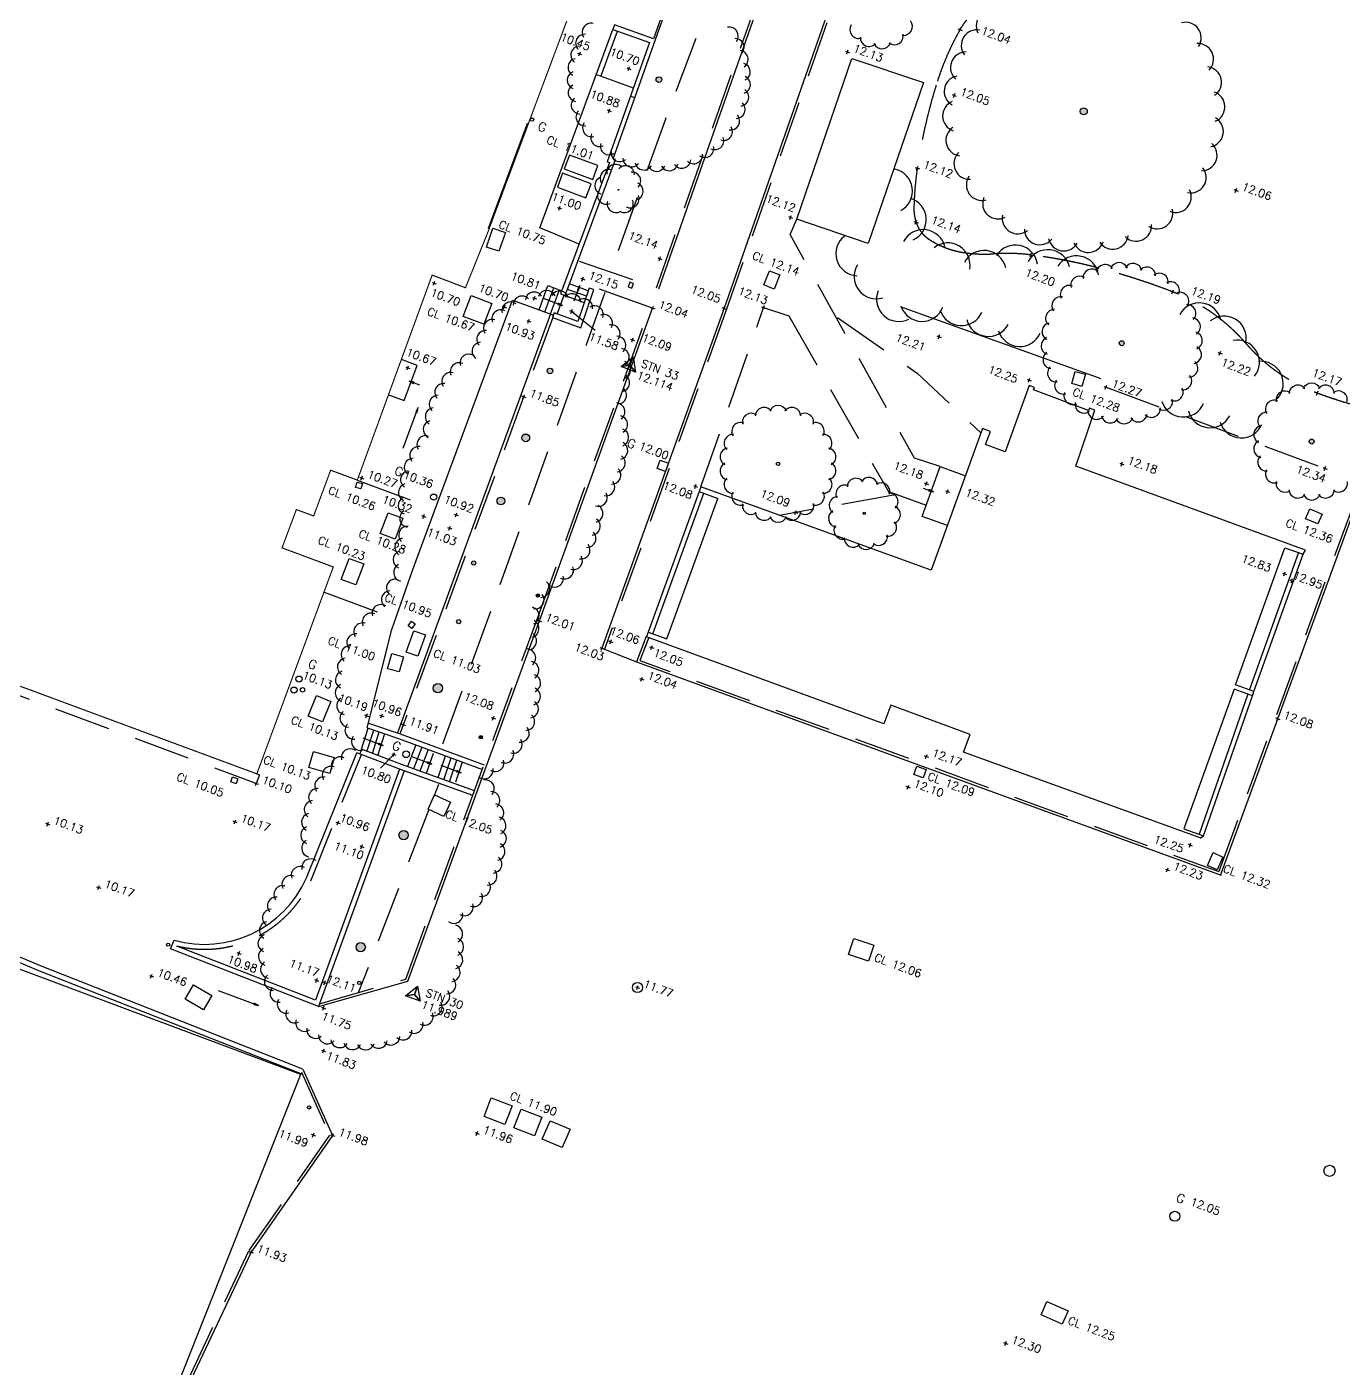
# Model space of a CAD drawing. Header units: millimetres. Extents: x 521005098 to 522149999836, y 174611071 to 175300000107.
# Drawn here: x 521313421 to 521372668, y 174708161 to 174768519 of the extents above; entities that cross this region are included whole.
import ezdxf
from ezdxf.enums import TextEntityAlignment as Align

# ---------------------------------------------------------------- set-up
doc = ezdxf.new("R2010")
doc.units = ezdxf.units.MM
doc.header["$LTSCALE"] = 200
doc.linetypes.add('survey-A$0$DASHED', pattern=[19.05, 12.7, -6.35])
for name, color, linetype in [('0-35TEXT', 3, 'Continuous'), ('survey-A$0$BOUNDARY', 8, 'Continuous'), ('survey-A$0$BUILDING', 8, 'Continuous'), ('survey-A$0$CONTROL', 8, 'Continuous'), ('survey-A$0$DETAIL', 8, 'Continuous'), ('survey-A$0$LEVEL', 8, 'Continuous'), ('survey-A$0$ROAD', 8, 'Continuous'), ('survey-A$0$SERVICE', 8, 'Continuous'), ('survey-A$0$STAIRS', 8, 'Continuous'), ('survey-A$0$TEXT_SERVICE', 8, 'Continuous'), ('survey-A$0$VEGETATION', 8, 'Continuous')]:
    doc.layers.add(name, color=color, linetype=linetype)
doc.styles.add('survey-A$0$ROMANS', font='Romans.shx')

# ---------------------------------------------------------------- blocks, each defined once
blk = doc.blocks.new('survey-A')
at = {"layer": 'survey-A$0$SERVICE', "linetype": 'Continuous'}
h = blk.add_hatch(color=256, dxfattribs=at)
edge = h.paths.add_edge_path()
edge.add_arc((521336426, 174742927), 75, -20.42304, 339.57696)
h = blk.add_hatch(color=256, dxfattribs=at)
edge = h.paths.add_edge_path()
edge.add_arc((521333855, 174736548), 75, -20.42304, 339.57696)
h = blk.add_hatch(color=256, dxfattribs=at)
edge = h.paths.add_edge_path()
edge.add_arc((521328384, 174725500), 75, -20.42304, 339.57696)
edge = h.paths.add_edge_path()
edge.add_arc((521326127, 174719895), 75, -20.42304, 339.57696)
at = {"layer": 'survey-A$0$VEGETATION', "linetype": 'Continuous'}
h = blk.add_hatch(color=256, dxfattribs=at)
edge = h.paths.add_edge_path()
edge.add_arc((521341870, 174766142), 127, -20.42304, 339.57696)
edge = h.paths.add_edge_path()
edge.add_arc((521343795, 174772063), 79.6, -20.42304, 339.57696)
edge = h.paths.add_edge_path()
edge.add_arc((521345309, 174775619), 207, -20.42304, 339.57696)
edge = h.paths.add_edge_path()
edge.add_arc((521347159, 174778642), 207, -20.42304, 339.57696)
edge = h.paths.add_edge_path()
edge.add_arc((521340055, 174761184), 15.9, -20.42304, 339.57696)
edge = h.paths.add_edge_path()
edge.add_arc((521351829, 174769161), 95.5, -20.42304, 339.57696)
edge = h.paths.add_edge_path()
edge.add_arc((521360992, 174764715), 160, -20.42304, 339.57696)
edge = h.paths.add_edge_path()
edge.add_arc((521362701, 174754282), 111, -20.42304, 339.57696)
edge = h.paths.add_edge_path()
edge.add_arc((521371251, 174749856), 111, -20.42304, 339.57696)
edge = h.paths.add_edge_path()
edge.add_arc((521378066, 174747229), 191, -20.42304, 339.57696)
h = blk.add_hatch(color=256, dxfattribs=at)
edge = h.paths.add_edge_path()
edge.add_arc((521336968, 174753032), 127, -20.42304, 339.57696)
edge = h.paths.add_edge_path()
edge.add_arc((521335877, 174750021), 175, -20.42304, 339.57696)
edge = h.paths.add_edge_path()
edge.add_arc((521334758, 174747180), 175, -20.42304, 339.57696)
edge = h.paths.add_edge_path()
edge.add_arc((521333533, 174744391), 95.5, -20.42304, 339.57696)
edge = h.paths.add_edge_path()
edge.add_arc((521332858, 174741752), 95.5, -20.42304, 339.57696)
edge = h.paths.add_edge_path()
edge.add_arc((521331922, 174738759), 207, -20.42304, 339.57696)
edge = h.paths.add_edge_path()
edge.add_arc((521330378, 174732148), 207, -20.42304, 339.57696)
edge = h.paths.add_edge_path()
edge.add_arc((521328450, 174727106), 207, -20.42304, 339.57696)
edge = h.paths.add_edge_path()
edge.add_arc((521347232, 174748852), 79.6, -20.42304, 339.57696)
edge = h.paths.add_edge_path()
edge.add_arc((521351113, 174746629), 47.7, -20.42304, 339.57696)
at = {"layer": 'survey-A$0$BOUNDARY', "linetype": 'Continuous', "flags": 128}
for points in [[(521352732, 174755928), (521361754, 174752694)], [(521325752, 174721373), (521310105, 174727231)], [(521325752, 174721405), (521318113, 174702145), (521317439, 174702398), (521316676, 174700178), (521316496, 174699625)]]:
    blk.add_lwpolyline(points, dxfattribs=at)
at = {"layer": 'survey-A$0$BUILDING', "linetype": 'Continuous', "const_width": 50, "flags": 128}
blk.add_lwpolyline([(521337721, 174768775), (521335988, 174764145), (521335941, 174764163), (521334190, 174759458), (521334237, 174759441), (521333165, 174756778), (521331664, 174757347), (521328296, 174748123), (521327096, 174748569), (521326329, 174746508), (521325551, 174746797), (521324909, 174745073), (521327214, 174744214), (521323773, 174734903), (521299319, 174743958)], dxfattribs=at)
at = {"layer": 'survey-A$0$BUILDING', "linetype": 'Continuous', "flags": 128}
blk.add_lwpolyline([(521348073, 174759867), (521350553, 174767093), (521353782, 174766017), (521351282, 174758772)], close=True, dxfattribs=at)
for points in [[(521366239, 174732014), (521366389, 174732109), (521368580, 174738419), (521368654, 174738617), (521370865, 174744782), (521370967, 174744975), (521360639, 174748753), (521361491, 174751264), (521361247, 174751355), (521361209, 174751252), (521358737, 174752189), (521358775, 174752292), (521358532, 174752383), (521357453, 174749399), (521356572, 174749727), (521356789, 174750308), (521356432, 174750441), (521354130, 174744074), (521343750, 174747812), (521343683, 174747613), (521341385, 174741287), (521341315, 174741089)], [(521341385, 174741287), (521342228, 174740973), (521344527, 174747299)], [(521341591, 174741210), (521343889, 174747537)], [(521343683, 174747613), (521344527, 174747299)], [(521368654, 174738617), (521367827, 174738914), (521370048, 174745075), (521370865, 174744782)], [(521370659, 174744859), (521368448, 174738694)], [(521366229, 174732022), (521355580, 174735873), (521355878, 174736673), (521352315, 174738000), (521352001, 174737156), (521341313, 174741073)], [(521368580, 174738419), (521367756, 174738715), (521365501, 174732427), (521366389, 174732109)], [(521368373, 174738496), (521366183, 174732185)]]:
    blk.add_lwpolyline(points, dxfattribs=at)
at = {"layer": 'survey-A$0$CONTROL', "linetype": 'Continuous', "flags": 128}
for points in [[(521340567, 174753294), (521340707, 174753669), (521340822, 174752986), (521340567, 174753294), (521340173, 174753228), (521340707, 174753669), (521340567, 174753294), (521340822, 174752986), (521340173, 174753228), (521340567, 174753294)], [(521330865, 174724977), (521331005, 174725352), (521331120, 174724668), (521330865, 174724977), (521330471, 174724910), (521331005, 174725352), (521330865, 174724977), (521331120, 174724668), (521330471, 174724910), (521330865, 174724977)]]:
    blk.add_lwpolyline(points, dxfattribs=at)
at = {"layer": 'survey-A$0$DETAIL', "linetype": 'Continuous', "flags": 128}
for points in [[(521344078, 174774877), (521341628, 174767979), (521339876, 174768602), (521339802, 174768394), (521341442, 174767812), (521339537, 174762450), (521339641, 174762413), (521337448, 174756506), (521337656, 174756434), (521339922, 174762547), (521339818, 174762584), (521341649, 174767738), (521344838, 174776719)], [(521338278, 174758741), (521336510, 174759468), (521339802, 174768394)], [(521339055, 174766368), (521340719, 174765777)], [(521340588, 174765408), (521340794, 174765331)], [(521328742, 174736970), (521329854, 174741401), (521330798, 174744095), (521335284, 174756220), (521336476, 174755790)], [(521336994, 174755597), (521330111, 174736744)], [(521328742, 174736970), (521330149, 174736499), (521333923, 174735100)], [(521328796, 174737184), (521330219, 174736707), (521333998, 174735307)], [(521326011, 174730219), (521328277, 174735854)], [(521333497, 174733935), (521330245, 174735104), (521328277, 174735854)], [(521333573, 174734142), (521330323, 174735309), (521328487, 174736010), (521328409, 174735804)], [(521330199, 174735121), (521326417, 174724723), (521320179, 174727157)], [(521330404, 174735043), (521326547, 174724436), (521319885, 174727035), (521320056, 174727424)], [(521325839, 174721618), (521314030, 174726261), (521313071, 174726670), (521312338, 174727202), (521310700, 174728579), (521310558, 174728410), (521312202, 174727028), (521312961, 174726477), (521313947, 174726057), (521325759, 174721413)]]:
    blk.add_lwpolyline(points, dxfattribs=at)
at = {"layer": 'survey-A$0$DETAIL', "linetype": 'survey-A$0$DASHED', "flags": 128}
blk.add_lwpolyline([(521348844, 174776962, 0.488678), (521346550, 174776001), (521342147, 174764324), (521339732, 174757587)], format="xyb", dxfattribs=at)
at = {"layer": 'survey-A$0$DETAIL', "linetype": 'survey-A$0$DASHED'}
blk.add_lwpolyline([(521353210, 174774413, -0.159352), (521355426, 174773908, -0.180159), (521356689, 174772328, -0.063101), (521356982, 174770818, -0.13228), (521356836, 174770089, -0.110812), (521356182, 174769282, 0.097759), (521355420, 174768389, 0.05331), (521354347, 174765890, 0.037855), (521353500, 174762160, 0.031088), (521353348, 174760389, 0.083432), (521353443, 174759730, 0.172619), (521354037, 174758951, 0.103726), (521355528, 174758372, 0.058082), (521356932, 174758304, -0.048604), (521358609, 174758256, -0.03211), (521361653, 174757669, -0.028374), (521364992, 174756595, -0.123148), (521368285, 174754279, 0.126417), (521371509, 174752041, 0.033152), (521374274, 174751219, 0.035174)], format="xyb", dxfattribs=at)
at = {"layer": 'survey-A$0$DETAIL', "linetype": 'survey-A$0$DASHED', "flags": 128}
for points in [[(521339261, 174766291), (521340008, 174768318)], [(521354536, 174748741), (521353367, 174749115), (521347775, 174759173), (521348073, 174759867)], [(521338274, 174757971), (521341870, 174756735)], [(521339435, 174756559), (521332060, 174736025)], [(521341587, 174755859), (521339176, 174756722)], [(521343750, 174747812), (521346585, 174755884)], [(521346585, 174755884), (521347719, 174755514)], [(521337094, 174755432), (521330214, 174736709)], [(521347719, 174755514), (521352199, 174747606)], [(521349913, 174755435), (521353489, 174752941), (521356362, 174750246)], [(521323773, 174734903), (521323894, 174734858), (521323750, 174734470), (521298553, 174743815), (521298912, 174744780), (521299126, 174744701), (521302442, 174753569), (521302812, 174753432), (521302747, 174753257)], [(521361995, 174752303), (521371853, 174748648)], [(521328296, 174748123), (521331805, 174746816)], [(521352597, 174747474), (521347295, 174746535)], [(521352199, 174747606), (521353897, 174746992)], [(521326806, 174743079), (521330022, 174741881)], [(521326199, 174730097), (521328482, 174735776)], [(521331949, 174734428), (521331741, 174733886)], [(521331516, 174733302), (521328341, 174725057)]]:
    blk.add_lwpolyline(points, dxfattribs=at)
at = {"layer": 'survey-A$0$DETAIL', "linetype": 'Continuous', "flags": 128}
blk.add_lwpolyline([(521338350, 174754973), (521338944, 174756693), (521338736, 174756765), (521338215, 174755256), (521337156, 174755643), (521337080, 174755437)], close=True, dxfattribs=at)
at = {"layer": 'survey-A$0$DETAIL', "linetype": 'Continuous'}
blk.add_circle((521319783, 174727216), 70, dxfattribs=at)
blk.add_arc((521321424, 174732250), 5017, 254.17054, 336.10919, dxfattribs=at)
at = {"layer": 'survey-A$0$DETAIL', "linetype": 'survey-A$0$DASHED'}
blk.add_arc((521321413, 174732261), 5251, 256.40553, 336.05069, dxfattribs=at)
at = {"layer": 'survey-A$0$LEVEL', "flags": 128}
for points in [[(521355326, 174768424), (521355513, 174768354)], [(521355385, 174768295), (521355454, 174768483)], [(521338205, 174767340), (521338393, 174767270)], [(521338264, 174767212), (521338334, 174767399)], [(521350263, 174767425), (521350451, 174767355)], [(521350322, 174767297), (521350392, 174767484)], [(521340425, 174766675), (521340612, 174766605)], [(521340484, 174766547), (521340554, 174766734)], [(521355068, 174765471), (521355256, 174765401)], [(521355127, 174765342), (521355197, 174765529)], [(521339539, 174764777), (521339727, 174764707)], [(521339598, 174764648), (521339668, 174764836)], [(521353465, 174762066), (521353535, 174762253)], [(521353406, 174762195), (521353594, 174762125)], [(521367754, 174761199), (521367942, 174761130)], [(521367813, 174761071), (521367883, 174761258)], [(521337362, 174760265), (521337432, 174760452)], [(521337303, 174760393), (521337490, 174760324)], [(521347699, 174759977), (521347887, 174759908)], [(521347758, 174759849), (521347828, 174760036)], [(521353350, 174759765), (521353537, 174759695)], [(521353408, 174759636), (521353478, 174759824)], [(521341821, 174758119), (521342008, 174758050)], [(521341880, 174757991), (521341949, 174758178)], [(521358515, 174758291), (521358702, 174758221)], [(521358574, 174758162), (521358644, 174758350)], [(521331659, 174757020), (521331846, 174756951)], [(521331718, 174756892), (521331787, 174757079)], [(521338350, 174757206), (521338537, 174757136)], [(521338408, 174757078), (521338478, 174757265)], [(521336174, 174756342), (521336362, 174756272)], [(521336233, 174756213), (521336303, 174756401)], [(521364898, 174756630), (521365086, 174756560)], [(521364957, 174756501), (521365027, 174756689)], [(521334816, 174755950), (521335004, 174755880)], [(521334875, 174755822), (521334945, 174756009)], [(521337853, 174755750), (521338041, 174755680)], [(521337912, 174755622), (521337982, 174755809)], [(521341493, 174755894), (521341680, 174755824)], [(521341552, 174755765), (521341622, 174755952)], [(521344710, 174755889), (521344898, 174755820)], [(521344769, 174755761), (521344839, 174755948)], [(521346491, 174755919), (521346678, 174755849)], [(521346550, 174755790), (521346620, 174755978)], [(521335919, 174755309), (521336106, 174755240)], [(521335978, 174755181), (521336048, 174755368)], [(521340587, 174754467), (521340774, 174754398)], [(521340645, 174754339), (521340715, 174754526)], [(521354384, 174754613), (521354572, 174754543)], [(521354443, 174754485), (521354513, 174754672)], [(521367029, 174753870), (521367217, 174753801)], [(521367088, 174753742), (521367158, 174753929)], [(521330473, 174753208), (521330661, 174753138)], [(521330532, 174753080), (521330602, 174753267)], [(521358442, 174752653), (521358630, 174752583)], [(521358501, 174752524), (521358571, 174752711)], [(521361902, 174752338), (521362089, 174752268)], [(521361960, 174752209), (521362030, 174752396)], [(521371416, 174752076), (521371603, 174752006)], [(521371474, 174751947), (521371544, 174752135)], [(521335693, 174751907), (521335880, 174751838)], [(521335752, 174751779), (521335821, 174751966)], [(521362612, 174748885), (521362799, 174748815)], [(521362671, 174748756), (521362740, 174748944)], [(521371759, 174748683), (521371946, 174748613)], [(521371818, 174748555), (521371887, 174748742)], [(521328400, 174748254), (521328587, 174748184)], [(521328458, 174748126), (521328528, 174748313)], [(521343426, 174747878), (521343613, 174747808)], [(521343484, 174747749), (521343554, 174747937)], [(521353813, 174748000), (521354000, 174747930)], [(521353871, 174747872), (521353941, 174748059)], [(521354765, 174747643), (521354952, 174747573)], [(521354824, 174747514), (521354893, 174747701)], [(521331244, 174746395), (521331314, 174746582)], [(521332651, 174746593), (521332838, 174746523)], [(521332710, 174746464), (521332780, 174746651)], [(521347935, 174746700), (521348122, 174746630)], [(521347994, 174746571), (521348063, 174746759)], [(521331185, 174746523), (521331373, 174746454)], [(521332357, 174745991), (521332544, 174745922)], [(521332416, 174745863), (521332486, 174746050)], [(521369931, 174743941), (521370119, 174743871)], [(521369990, 174743812), (521370060, 174743999)], [(521370264, 174743631), (521370451, 174743561)], [(521370322, 174743503), (521370392, 174743690)], [(521336399, 174741820), (521336586, 174741750)], [(521336457, 174741691), (521336527, 174741879)], [(521339211, 174740597), (521339398, 174740528)], [(521339270, 174740469), (521339340, 174740656)], [(521339604, 174740884), (521339791, 174740814)], [(521339663, 174740755), (521339732, 174740943)], [(521341449, 174740627), (521341636, 174740557)], [(521341508, 174740498), (521341578, 174740685)], [(521341000, 174739200), (521341188, 174739131)], [(521341059, 174739072), (521341129, 174739259)], [(521328619, 174737560), (521328807, 174737490)], [(521328678, 174737431), (521328748, 174737619)], [(521329296, 174737549), (521329484, 174737480)], [(521329355, 174737421), (521329425, 174737608)], [(521334381, 174737318), (521334451, 174737505)], [(521330271, 174737154), (521330458, 174737084)], [(521330330, 174737025), (521330400, 174737212)], [(521334322, 174737447), (521334510, 174737377)], [(521369629, 174737423), (521369817, 174737353)], [(521369688, 174737294), (521369758, 174737482)], [(521329845, 174735811), (521330032, 174735741)], [(521329903, 174735682), (521329973, 174735870)], [(521353812, 174735720), (521354000, 174735650)], [(521353871, 174735591), (521353941, 174735779)], [(521323657, 174734505), (521323844, 174734435)], [(521323715, 174734376), (521323785, 174734564)], [(521352985, 174734343), (521353173, 174734274)], [(521353044, 174734215), (521353114, 174734402)], [(521314264, 174732680), (521314451, 174732611)], [(521314323, 174732552), (521314393, 174732739)], [(521322692, 174732783), (521322880, 174732713)], [(521322751, 174732654), (521322821, 174732842)], [(521327332, 174732734), (521327520, 174732664)], [(521327391, 174732605), (521327461, 174732793)], [(521328402, 174731659), (521328590, 174731589)], [(521328461, 174731530), (521328531, 174731718)], [(521365687, 174731737), (521365874, 174731668)], [(521365746, 174731609), (521365816, 174731796)], [(521364664, 174730618), (521364852, 174730548)], [(521364723, 174730489), (521364793, 174730677)], [(521316563, 174729827), (521316750, 174729757)], [(521316621, 174729698), (521316691, 174729886)], [(521322877, 174726859), (521323064, 174726790)], [(521322936, 174726731), (521323005, 174726918)], [(521318935, 174725833), (521319122, 174725764)], [(521318994, 174725705), (521319063, 174725892)], [(521326369, 174725651), (521326557, 174725581)], [(521326428, 174725522), (521326498, 174725709)], [(521326730, 174725544), (521326917, 174725474)], [(521326788, 174725416), (521326858, 174725603)], [(521340815, 174725323), (521341002, 174725254)], [(521340874, 174725195), (521340943, 174725382)], [(521326680, 174724405), (521326867, 174724335)], [(521326739, 174724276), (521326808, 174724464)], [(521326680, 174722477), (521326867, 174722407)], [(521326739, 174722348), (521326808, 174722535)], [(521333652, 174718633), (521333722, 174718820)], [(521326222, 174718690), (521326409, 174718620)], [(521326281, 174718561), (521326350, 174718749)], [(521327092, 174718663), (521327279, 174718594)], [(521327151, 174718535), (521327220, 174718722)], [(521333593, 174718762), (521333781, 174718692)], [(521323419, 174713415), (521323606, 174713345)], [(521323478, 174713286), (521323547, 174713473)], [(521357386, 174709316), (521357573, 174709246)], [(521357444, 174709187), (521357514, 174709374)]]:
    blk.add_lwpolyline(points, dxfattribs=at)
at = {"layer": 'survey-A$0$LEVEL', "linetype": 'Continuous', "flags": 128}
for points in [[(521337947, 174755715), (521339001, 174754875)], [(521329336, 174735161), (521329938, 174735776)]]:
    blk.add_lwpolyline(points, dxfattribs=at)
at = {"layer": 'survey-A$0$ROAD', "linetype": 'survey-A$0$DASHED', "flags": 128}
for points in [[(521341756, 174756775), (521348855, 174776981)], [(521351939, 174775889), (521344917, 174755815)], [(521336380, 174741826), (521341474, 174755899)], [(521344917, 174755814), (521339418, 174740522)], [(521373159, 174747106), (521367072, 174730508)], [(521330478, 174725672), (521336380, 174741826)], [(521339305, 174740563), (521340857, 174739938)], [(521341412, 174741037), (521341014, 174740009), (521353317, 174735525), (521367072, 174730508)], [(521326589, 174724553), (521330478, 174725672)], [(521325779, 174721482), (521327050, 174718644)], [(521327050, 174718644), (521323414, 174713449)], [(521323404, 174713431), (521320083, 174706376)]]:
    blk.add_lwpolyline(points, dxfattribs=at)
at = {"layer": 'survey-A$0$ROAD', "linetype": 'Continuous', "flags": 128}
for points in [[(521341870, 174756735), (521348968, 174776942)], [(521351826, 174775929), (521344804, 174755854)], [(521336492, 174741785), (521341587, 174755859)], [(521344804, 174755854), (521339305, 174740563)], [(521338143, 174755048), (521338142, 174755044)], [(521373230, 174746952), (521367143, 174730354)], [(521330571, 174725575), (521336492, 174741785)], [(521341299, 174741078), (521340857, 174739938)], [(521340857, 174739938), (521353276, 174735413)], [(521353276, 174735413), (521367176, 174730342)], [(521326547, 174724436), (521330571, 174725575)], [(521325839, 174721618), (521327186, 174718628)], [(521327186, 174718628), (521323512, 174713380)], [(521323512, 174713380), (521320192, 174706325)]]:
    blk.add_lwpolyline(points, dxfattribs=at)
at = {"layer": 'survey-A$0$SERVICE', "linetype": 'Continuous', "flags": 128}
blk.add_lwpolyline([(521334237, 174759441), (521335988, 174764145)], dxfattribs=at)
for points in [[(521337605, 174762123), (521338889, 174761645), (521339123, 174762273), (521337839, 174762751)], [(521337301, 174761307), (521338585, 174760829), (521338819, 174761457), (521337535, 174761935)], [(521334399, 174759461), (521334958, 174759270), (521334666, 174758418), (521334108, 174758609)], [(521347312, 174757355), (521347054, 174756715), (521346590, 174756902), (521346849, 174757542)], [(521340486, 174756814), (521340645, 174756754), (521340725, 174756970), (521340566, 174757029)], [(521334354, 174756067), (521333997, 174755133), (521333063, 174755490), (521333420, 174756424)], [(521361068, 174752884), (521360911, 174752336), (521360449, 174752469), (521360606, 174753016)], [(521342300, 174748879), (521342161, 174748504), (521341786, 174748644), (521341925, 174749019)], [(521328220, 174747792), (521328289, 174748032), (521328529, 174747963), (521328460, 174747723)], [(521329680, 174746652), (521330343, 174746405), (521329993, 174745467), (521329331, 174745714)], [(521371165, 174746824), (521371717, 174746590), (521371530, 174746148), (521370978, 174746382)], [(521328587, 174744348), (521328228, 174743404), (521327574, 174743653), (521327933, 174744597)], [(521330757, 174741448), (521330587, 174741570), (521330732, 174741773), (521330903, 174741651)], [(521331361, 174741160), (521331017, 174740199), (521330499, 174740385), (521330843, 174741345)], [(521329657, 174739637), (521329848, 174740320), (521330368, 174740175), (521330177, 174739491)], [(521327109, 174738166), (521326734, 174737239), (521326085, 174737501), (521326460, 174738428)], [(521326318, 174735906), (521327260, 174735634), (521327052, 174734914), (521326110, 174735185)], [(521353485, 174735245), (521353899, 174735094), (521353762, 174734718), (521353348, 174734869)], [(521322921, 174734674), (521322842, 174734458), (521322598, 174734547), (521322677, 174734763)], [(521332197, 174732988), (521331479, 174733319), (521331772, 174733954), (521332490, 174733624)], [(521367253, 174731162), (521366992, 174730588), (521366555, 174730787), (521366816, 174731361)], [(521351310, 174726476), (521350409, 174726777), (521350646, 174727488), (521351547, 174727188)], [(521320924, 174725412), (521321747, 174724936), (521321371, 174724287), (521320549, 174724763)], [(521334319, 174720331), (521335263, 174719971), (521334942, 174719130), (521333998, 174719490)], [(521335666, 174719820), (521336606, 174719451), (521336277, 174718613), (521335337, 174718982)], [(521336980, 174719297), (521337870, 174718910), (521337510, 174718085), (521336621, 174718472)], [(521360017, 174710141), (521359068, 174710565), (521359334, 174711159), (521360283, 174710734)]]:
    blk.add_lwpolyline(points, close=True, dxfattribs=at)
at = {"layer": 'survey-A$0$SERVICE', "linetype": 'Continuous'}
for centre, radius in [((521336160, 174764348), 75), ((521331733, 174747356), 140), ((521336426, 174742927), 75), ((521325450, 174738672), 140), ((521325673, 174739167), 140), ((521325834, 174738683), 100), ((521333855, 174736548), 75), ((521330496, 174735785), 150), ((521328384, 174725500), 75), ((521340908, 174725289), 225), ((521326127, 174719895), 75), ((521372053, 174717042), 250), ((521365092, 174714995), 225)]:
    blk.add_circle(centre, radius, dxfattribs=at)
at = {"layer": 'survey-A$0$STAIRS', "linetype": 'Continuous', "flags": 128}
for points in [[(521336476, 174755790), (521336872, 174756875), (521337496, 174756642)], [(521338691, 174756635), (521337850, 174756957)], [(521336734, 174755694), (521337137, 174756776)], [(521336994, 174755597), (521337397, 174756679)], [(521337287, 174755595), (521337612, 174756449), (521338511, 174756115)], [(521338609, 174756398), (521337753, 174756696)], [(521336476, 174755790), (521337121, 174755550)], [(521329699, 174751966), (521330403, 174751704), (521330995, 174753284), (521330278, 174753551)], [(521354857, 174746086), (521353713, 174746490), (521354536, 174748741), (521355662, 174748309)], [(521328487, 174736010), (521328787, 174736955)], [(521328731, 174735917), (521329034, 174736873)], [(521328974, 174735824), (521329280, 174736790)], [(521329217, 174735731), (521329531, 174736720)], [(521330925, 174736209), (521330554, 174735230)], [(521331202, 174736108), (521330830, 174735127)], [(521331478, 174736006), (521331106, 174735028)], [(521331408, 174734936), (521331729, 174735840)], [(521331933, 174734737), (521332270, 174735716)], [(521332187, 174734640), (521332524, 174735619)], [(521332443, 174734548), (521332779, 174735524)], [(521332730, 174734548), (521333037, 174735440)]]:
    blk.add_lwpolyline(points, dxfattribs=at)
at = {"layer": 'survey-A$0$STAIRS', "flags": 128}
for points in [[(521338049, 174756194), (521338313, 174756885)], [(521338273, 174756813), (521338299, 174756824)], [(521338281, 174756827), (521338302, 174756836)], [(521338289, 174756842), (521338304, 174756849)], [(521338297, 174756856), (521338307, 174756861)], [(521336625, 174756317), (521337537, 174755975)], [(521338210, 174756697), (521338276, 174756726)], [(521338214, 174756688), (521338273, 174756714)], [(521338218, 174756711), (521338279, 174756739)], [(521338226, 174756726), (521338282, 174756751)], [(521338227, 174756683), (521338270, 174756702)], [(521338234, 174756740), (521338285, 174756763)], [(521338240, 174756678), (521338267, 174756690)], [(521338242, 174756755), (521338287, 174756775)], [(521338250, 174756769), (521338290, 174756788)], [(521338254, 174756673), (521338265, 174756677)], [(521338258, 174756784), (521338293, 174756800)], [(521338265, 174756798), (521338296, 174756812)], [(521337324, 174756033), (521337329, 174756022)], [(521337329, 174756047), (521337341, 174756020)], [(521337334, 174756060), (521337353, 174756017)], [(521337339, 174756073), (521337365, 174756014)], [(521337348, 174756077), (521337378, 174756011)], [(521337362, 174756069), (521337390, 174756008)], [(521337377, 174756061), (521337402, 174756006)], [(521337391, 174756054), (521337414, 174756003)], [(521337406, 174756046), (521337427, 174756000)], [(521337420, 174756038), (521337439, 174755997)], [(521337435, 174756030), (521337451, 174755995)], [(521337450, 174756022), (521337463, 174755992)], [(521337464, 174756014), (521337476, 174755989)], [(521337479, 174756007), (521337488, 174755986)], [(521337493, 174755999), (521337500, 174755983)], [(521337508, 174755991), (521337512, 174755981)], [(521331109, 174752400), (521330632, 174752580)], [(521330661, 174752564), (521330656, 174752574)], [(521330675, 174752556), (521330668, 174752571)], [(521330690, 174752548), (521330681, 174752568)], [(521330704, 174752540), (521330693, 174752566)], [(521330719, 174752532), (521330705, 174752563)], [(521330733, 174752525), (521330717, 174752560)], [(521330748, 174752517), (521330730, 174752557)], [(521330763, 174752509), (521330742, 174752554)], [(521330777, 174752501), (521330754, 174752552)], [(521330792, 174752493), (521330766, 174752549)], [(521330806, 174752485), (521330779, 174752546)], [(521330821, 174752477), (521330791, 174752543)], [(521330830, 174752482), (521330803, 174752541)], [(521330835, 174752495), (521330815, 174752538)], [(521330840, 174752508), (521330828, 174752535)], [(521330845, 174752521), (521330840, 174752532)], [(521330355, 174749560), (521331040, 174751383)], [(521330938, 174751194), (521331004, 174751224)], [(521330942, 174751185), (521331001, 174751211)], [(521330946, 174751208), (521331007, 174751236)], [(521330954, 174751223), (521331009, 174751248)], [(521330955, 174751180), (521330998, 174751199)], [(521330961, 174751237), (521331012, 174751260)], [(521330968, 174751175), (521330995, 174751187)], [(521330969, 174751252), (521331015, 174751273)], [(521330977, 174751266), (521331018, 174751285)], [(521330982, 174751170), (521330993, 174751175)], [(521330985, 174751281), (521331020, 174751297)], [(521330993, 174751295), (521331023, 174751309)], [(521331001, 174751310), (521331026, 174751322)], [(521331009, 174751325), (521331029, 174751334)], [(521331016, 174751339), (521331032, 174751346)], [(521331024, 174751354), (521331034, 174751358)], [(521353767, 174747765), (521354223, 174747593)], [(521354009, 174747652), (521354014, 174747641)], [(521354014, 174747665), (521354027, 174747638)], [(521354019, 174747678), (521354039, 174747635)], [(521354024, 174747691), (521354051, 174747632)], [(521354033, 174747695), (521354063, 174747630)], [(521354048, 174747688), (521354076, 174747627)], [(521354063, 174747680), (521354088, 174747624)], [(521354077, 174747672), (521354100, 174747621)], [(521354092, 174747664), (521354112, 174747618)], [(521354106, 174747656), (521354125, 174747616)], [(521354121, 174747648), (521354137, 174747613)], [(521354135, 174747641), (521354149, 174747610)], [(521354150, 174747633), (521354161, 174747607)], [(521354164, 174747625), (521354174, 174747605)], [(521354179, 174747617), (521354186, 174747602)], [(521354193, 174747609), (521354198, 174747599)], [(521328550, 174736521), (521329461, 174736178)], [(521329248, 174736237), (521329253, 174736226)], [(521329253, 174736250), (521329265, 174736223)], [(521329258, 174736263), (521329277, 174736220)], [(521329263, 174736276), (521329290, 174736217)], [(521329272, 174736280), (521329302, 174736215)], [(521329287, 174736273), (521329314, 174736212)], [(521329301, 174736265), (521329326, 174736209)], [(521329316, 174736257), (521329339, 174736206)], [(521329330, 174736249), (521329351, 174736203)], [(521329345, 174736241), (521329363, 174736201)], [(521329359, 174736233), (521329375, 174736198)], [(521329374, 174736226), (521329388, 174736195)], [(521329388, 174736218), (521329400, 174736192)], [(521329403, 174736210), (521329412, 174736190)], [(521329417, 174736202), (521329424, 174736187)], [(521329432, 174736194), (521329437, 174736184)], [(521330744, 174735683), (521331655, 174735341)], [(521331442, 174735399), (521331447, 174735388)], [(521331447, 174735412), (521331460, 174735385)], [(521331452, 174735425), (521331472, 174735382)], [(521331457, 174735439), (521331484, 174735380)], [(521331466, 174735443), (521331496, 174735377)], [(521331481, 174735435), (521331509, 174735374)], [(521331495, 174735427), (521331521, 174735371)], [(521331510, 174735419), (521331533, 174735369)], [(521331525, 174735411), (521331545, 174735366)], [(521331539, 174735404), (521331557, 174735363)], [(521331554, 174735396), (521331570, 174735360)], [(521331568, 174735388), (521331582, 174735357)], [(521331583, 174735380), (521331594, 174735355)], [(521331597, 174735372), (521331606, 174735352)], [(521331612, 174735364), (521331619, 174735349)], [(521331626, 174735356), (521331631, 174735346)], [(521332059, 174735289), (521332971, 174734947)], [(521332758, 174735005), (521332763, 174734994)], [(521332763, 174735018), (521332775, 174734991)], [(521332767, 174735032), (521332787, 174734989)], [(521332772, 174735045), (521332799, 174734986)], [(521332782, 174735049), (521332812, 174734983)], [(521332796, 174735041), (521332824, 174734980)], [(521332811, 174735033), (521332836, 174734977)], [(521332825, 174735025), (521332848, 174734975)], [(521332840, 174735017), (521332860, 174734972)], [(521332854, 174735010), (521332873, 174734969)], [(521332869, 174735002), (521332885, 174734966)], [(521332883, 174734994), (521332897, 174734963)], [(521332898, 174734986), (521332909, 174734961)], [(521332913, 174734978), (521332922, 174734958)], [(521332927, 174734970), (521332934, 174734955)], [(521332942, 174734963), (521332946, 174734952)], [(521322027, 174725160), (521323850, 174724476)], [(521323637, 174724534), (521323642, 174724523)], [(521323642, 174724547), (521323654, 174724520)], [(521323647, 174724560), (521323666, 174724517)], [(521323652, 174724574), (521323679, 174724515)], [(521323661, 174724578), (521323691, 174724512)], [(521323675, 174724570), (521323703, 174724509)], [(521323690, 174724562), (521323715, 174724506)], [(521323704, 174724554), (521323727, 174724504)], [(521323719, 174724546), (521323740, 174724501)], [(521323734, 174724539), (521323752, 174724498)], [(521323748, 174724531), (521323764, 174724495)], [(521323763, 174724523), (521323776, 174724492)], [(521323777, 174724515), (521323789, 174724490)], [(521323792, 174724507), (521323801, 174724487)], [(521323806, 174724499), (521323813, 174724484)], [(521323821, 174724491), (521323825, 174724481)]]:
    blk.add_lwpolyline(points, dxfattribs=at)
for points in [[(521338313, 174756885), (521338206, 174756691), (521338263, 174756669)], [(521337537, 174755975), (521337341, 174756081), (521337320, 174756024)], [(521330632, 174752580), (521330827, 174752474), (521330848, 174752530)], [(521331040, 174751383), (521330934, 174751187), (521330991, 174751166)], [(521354223, 174747593), (521354027, 174747699), (521354006, 174747643)], [(521329461, 174736178), (521329266, 174736284), (521329245, 174736228)], [(521331655, 174735341), (521331460, 174735446), (521331439, 174735390)], [(521332971, 174734947), (521332775, 174735052), (521332754, 174734996)], [(521323850, 174724476), (521323655, 174724581), (521323633, 174724525)]]:
    blk.add_lwpolyline(points, close=True, dxfattribs=at)
at = {"layer": 'survey-A$0$VEGETATION', "linetype": 'Continuous'}
for centre, radius in [((521341870, 174766142), 127), ((521360992, 174764715), 160), ((521340055, 174761184), 15.9), ((521362701, 174754282), 111), ((521336968, 174753032), 127), ((521335877, 174750021), 175), ((521371251, 174749856), 111), ((521347232, 174748852), 79.6), ((521334758, 174747180), 175), ((521351113, 174746629), 47.7), ((521333533, 174744391), 95.5), ((521332858, 174741752), 95.5), ((521331922, 174738759), 207), ((521330378, 174732148), 207), ((521328450, 174727106), 207)]:
    blk.add_circle(centre, radius, dxfattribs=at)
for centre, radius, start, end in [((521356851, 174768566), 700, 67.44109, 206.71282), ((521338812, 174768279), 400, 75.41656, 214.68829), ((521345041, 174768106), 400, 322.14146, 101.41319), ((521350865, 174768396), 400, 148.78724, 288.05898), ((521352886, 174768531), 400, 259.55647, 38.8282), ((521356179, 174767684), 700, 78.69109, 217.96282), ((521365577, 174768025), 700, 326.19109, 105.46282), ((521338521, 174767785), 400, 84.22817, 223.49989), ((521345305, 174767597), 400, 313.32985, 92.60158), ((521351331, 174768036), 400, 176.47955, 315.75128), ((521351911, 174767933), 400, 204.17186, 343.44359), ((521352472, 174768112), 400, 231.86417, 11.1359), ((521366135, 174767067), 700, 314.94109, 94.21282), ((521338181, 174766694), 400, 101.85137, 241.1231), ((521338309, 174767253), 400, 93.03977, 232.3115), ((521345487, 174767054), 400, 304.51825, 83.78998), ((521355692, 174766688), 700, 89.94109, 229.21282), ((521338140, 174766122), 400, 110.66298, 249.9347), ((521345584, 174766489), 400, 295.70665, 74.97838), ((521366495, 174766019), 700, 303.69109, 82.96282), ((521338187, 174765551), 400, 119.47458, 258.74631), ((521345594, 174765916), 400, 286.89504, 66.16677), ((521355409, 174765617), 700, 101.19109, 240.46282), ((521338321, 174764994), 400, 128.28618, 267.55791), ((521345515, 174765348), 400, 278.08344, 57.35517), ((521366644, 174764920), 700, 292.44109, 71.71282), ((521338538, 174764464), 400, 137.09778, 276.36951), ((521345351, 174764799), 400, 269.27183, 48.54357), ((521355341, 174764510), 700, 112.44109, 251.71282), ((521338835, 174763973), 400, 145.90939, 285.18112), ((521345104, 174764282), 400, 260.46023, 39.73196), ((521366575, 174763813), 700, 281.19109, 60.46282), ((521339203, 174763534), 400, 154.72099, 293.99272), ((521344389, 174763390), 400, 242.83703, 22.10876), ((521344781, 174763809), 400, 251.64863, 30.92036), ((521355489, 174763411), 700, 123.69109, 262.96282), ((521339634, 174763156), 400, 163.5326, 302.80432), ((521340118, 174762849), 400, 172.3442, 311.61593), ((521343938, 174763037), 400, 234.02542, 13.29715), ((521355849, 174762363), 700, 134.94109, 274.21282), ((521366292, 174762742), 700, 269.94109, 49.21282), ((521339918, 174761929), 400, 46.26369, 185.53542), ((521340368, 174761868), 400, 359.40229, 138.67402), ((521340643, 174762619), 400, 181.1558, 320.42753), ((521341197, 174762473), 400, 189.9674, 329.23914), ((521341767, 174762413), 400, 198.77901, 338.05074), ((521342339, 174762441), 400, 207.59061, 346.86234), ((521342901, 174762557), 400, 216.40222, 355.67395), ((521343438, 174762757), 400, 225.21382, 4.48555), ((521339383, 174761376), 400, 111.74771, 251.01943), ((521339622, 174761700), 400, 74.93009, 214.20182), ((521340652, 174761588), 400, 316.06887, 95.3406), ((521352286, 174761135), 1000, 298.66842, 77.94016), ((521356407, 174761405), 700, 146.19109, 285.46282), ((521365805, 174761746), 700, 258.69109, 37.96282), ((521339507, 174760935), 400, 154.72099, 293.99272), ((521340763, 174761124), 400, 286.4173, 65.68903), ((521365133, 174760864), 700, 247.44109, 26.71282), ((521339938, 174760557), 400, 163.5326, 302.80432), ((521340316, 174760561), 400, 242.83703, 22.10876), ((521340579, 174760771), 400, 243.08388, 22.35561), ((521352901, 174759841), 1000, 294.11782, 73.38955), ((521357141, 174760574), 700, 157.44109, 296.71282), ((521358023, 174759902), 700, 168.69109, 307.96282), ((521364302, 174760130), 700, 236.19109, 15.46282), ((521353766, 174758393), 1000, 12.9281, 152.19983), ((521359019, 174759415), 700, 179.94109, 319.21282), ((521363344, 174759572), 700, 224.94109, 4.21282), ((521350837, 174758316), 1000, 127.96411, 267.23584), ((521354878, 174757796), 1000, 349.32773, 128.59946), ((521357917, 174757699), 1000, 8.459, 147.73073), ((521360091, 174759132), 700, 191.19109, 330.46282), ((521361197, 174759063), 700, 202.44109, 341.71282), ((521362296, 174759212), 700, 213.69109, 352.96282), ((521356505, 174757455), 1000, 13.00961, 152.28134), ((521359374, 174757490), 1000, 13.00961, 152.28134), ((521360672, 174757212), 1000, 8.459, 147.73073), ((521351657, 174757279), 1000, 147.89193, 287.16366), ((521361358, 174757220), 400, 44.94109, 184.21282), ((521361957, 174757425), 400, 33.69109, 172.96282), ((521362584, 174757510), 400, 22.44109, 161.71282), ((521363216, 174757471), 400, 11.19109, 150.46282), ((521363828, 174757309), 400, 359.94109, 139.21282), ((521364397, 174757031), 400, 348.69109, 127.96282), ((521360336, 174756482), 400, 67.44109, 206.71282), ((521360810, 174756901), 400, 56.19109, 195.46282), ((521364901, 174756647), 400, 337.44109, 116.71282), ((521335709, 174756007), 400, 43.2988, 182.57053), ((521336256, 174756183), 400, 33.10107, 172.3728), ((521336825, 174756260), 400, 22.90334, 162.17507), ((521337399, 174756234), 400, 12.7056, 151.97733), ((521337959, 174756107), 400, 2.50787, 141.7796), ((521338488, 174755883), 400, 352.31014, 131.58187), ((521352667, 174756257), 1000, 157.50163, 296.77336), ((521359952, 174755978), 400, 78.69109, 217.96282), ((521365320, 174756173), 400, 326.19109, 105.46282), ((521334752, 174755382), 400, 63.69427, 202.966), ((521335203, 174755738), 400, 53.49654, 192.76827), ((521338968, 174755569), 400, 342.1124, 121.38413), ((521353716, 174756265), 1000, 199.38581, 338.65754), ((521355484, 174756073), 1000, 197.28533, 336.55706), ((521359674, 174755409), 400, 89.94109, 229.21282), ((521366194, 174755099), 1000, 12.9281, 152.19983), ((521365639, 174755626), 400, 314.94109, 94.21282), ((521334371, 174754953), 400, 73.89201, 213.16373), ((521339386, 174755175), 400, 331.91467, 111.1864), ((521339727, 174754713), 400, 321.71694, 100.98867), ((521356699, 174755586), 1000, 193.6044, 332.87613), ((521359512, 174754797), 400, 101.19109, 240.46282), ((521365845, 174755027), 400, 303.69109, 82.96282), ((521367306, 174754503), 1000, 349.32773, 128.59946), ((521334072, 174754462), 400, 84.08974, 223.36147), ((521339981, 174754198), 400, 311.51921, 90.79093), ((521358117, 174755132), 1000, 197.28533, 336.55706), ((521359473, 174754165), 400, 112.44109, 251.71282), ((521365929, 174754399), 400, 292.44109, 71.71282), ((521367901, 174753421), 1000, 321.53994, 100.81167), ((521333864, 174753927), 400, 94.28747, 233.5592), ((521340140, 174753646), 400, 301.32147, 80.5932), ((521359558, 174753537), 400, 123.69109, 262.96282), ((521365890, 174753767), 400, 281.19109, 60.46282), ((521332879, 174753005), 400, 65.50046, 204.77219), ((521333319, 174753390), 400, 57.56889, 196.84062), ((521340198, 174753075), 400, 291.12374, 70.39547), ((521359763, 174752938), 400, 134.94109, 274.21282), ((521365728, 174753155), 400, 269.94109, 49.21282), ((521368971, 174752468), 1000, 316.98933, 96.26106), ((521332496, 174752563), 400, 73.43203, 212.70376), ((521340155, 174752503), 400, 280.926, 60.19773), ((521360082, 174752391), 400, 146.19109, 285.46282), ((521365450, 174752586), 400, 258.69109, 37.96282), ((521332177, 174752072), 400, 81.3636, 220.63533), ((521340011, 174751947), 400, 270.72827, 50), ((521360501, 174751916), 400, 157.44109, 296.71282), ((521365067, 174752082), 400, 247.44109, 26.71282), ((521370045, 174751731), 400, 53.12291, 192.39464), ((521370622, 174751995), 400, 36.75927, 176.031), ((521371250, 174752086), 400, 20.39563, 159.66736), ((521371879, 174751996), 400, 4.032, 143.30373), ((521372456, 174751733), 400, 347.66836, 126.94009), ((521331930, 174751542), 400, 89.29517, 228.5669), ((521339940, 174751199), 400, 306.53266, 85.80439), ((521346602, 174750992), 400, 36.75927, 176.031), ((521347231, 174751083), 400, 20.39563, 159.66736), ((521347859, 174750993), 400, 4.032, 143.30373), ((521361005, 174751533), 400, 168.69109, 307.96282), ((521364592, 174751663), 400, 236.19109, 15.46282), ((521365460, 174751962), 1000, 197.28533, 336.55706), ((521369565, 174751315), 400, 69.48655, 208.75827), ((521331664, 174750405), 400, 105.15831, 244.43004), ((521331758, 174750983), 400, 97.22674, 236.49847), ((521340064, 174750627), 400, 298.60109, 77.87282), ((521346025, 174750728), 400, 53.12291, 192.39464), ((521348437, 174750729), 400, 347.66836, 126.94009), ((521361574, 174751255), 400, 179.94109, 319.21282), ((521362186, 174751093), 400, 191.19109, 330.46282), ((521362818, 174751054), 400, 202.44109, 341.71282), ((521363446, 174751139), 400, 213.69109, 352.96282), ((521364045, 174751344), 400, 224.94109, 4.21282), ((521366675, 174751475), 1000, 193.6044, 332.87613), ((521369222, 174750781), 400, 85.85018, 225.12191), ((521340108, 174750044), 400, 290.66952, 69.94125), ((521345202, 174749778), 400, 85.85018, 225.12191), ((521345545, 174750312), 400, 69.48655, 208.75827), ((521348917, 174750314), 400, 331.30473, 110.57646), ((521349260, 174749780), 400, 314.94109, 94.21282), ((521368093, 174751020), 1000, 197.28533, 336.55706), ((521369044, 174750172), 400, 102.21382, 241.48555), ((521331058, 174749232), 400, 81.3496, 220.62133), ((521331377, 174749723), 400, 73.41803, 212.68976), ((521340070, 174749460), 400, 282.73795, 62.00968), ((521369044, 174749537), 400, 118.57745, 257.84918), ((521330810, 174748702), 400, 89.28117, 228.5529), ((521339953, 174748886), 400, 274.80638, 54.07811), ((521345024, 174749169), 400, 102.21382, 241.48555), ((521349439, 174749171), 400, 298.57745, 77.84918), ((521369223, 174748928), 400, 134.94109, 274.21282), ((521330638, 174748142), 400, 97.21274, 236.48447), ((521339757, 174748335), 400, 266.87481, 46.14654), ((521345024, 174748534), 400, 118.57745, 257.84918), ((521349440, 174748536), 400, 282.21382, 61.48555), ((521369567, 174748394), 400, 151.30473, 290.57646), ((521330545, 174747565), 400, 105.14431, 244.41604), ((521339487, 174747816), 400, 258.94324, 38.21497), ((521345204, 174747925), 400, 134.94109, 274.21282), ((521349261, 174747927), 400, 265.85018, 45.12191), ((521350237, 174747494), 400, 65.71032, 204.98205), ((521350739, 174747802), 400, 38.01801, 177.28974), ((521351327, 174747841), 400, 10.3257, 149.59744), ((521351866, 174747602), 400, 342.6334, 121.90513), ((521370047, 174747979), 400, 167.66836, 306.94009), ((521372458, 174747980), 400, 233.12291, 12.39464), ((521330532, 174746980), 400, 113.07588, 252.34761), ((521339149, 174747339), 400, 251.01167, 30.2834), ((521345547, 174747391), 400, 151.30473, 290.57646), ((521348918, 174747393), 400, 249.48655, 28.75827), ((521349936, 174746988), 400, 93.40263, 232.67436), ((521352232, 174747141), 400, 314.94109, 94.21282), ((521370624, 174747715), 400, 184.032, 323.30373), ((521371253, 174747625), 400, 200.39563, 339.66736), ((521371881, 174747716), 400, 216.75927, 356.031), ((521330600, 174746398), 400, 121.00745, 260.27918), ((521338951, 174746619), 400, 282.75196, 62.02369), ((521346027, 174746975), 400, 167.66836, 306.94009), ((521346605, 174746712), 400, 184.032, 323.30373), ((521347861, 174746713), 400, 216.75927, 356.031), ((521348439, 174746977), 400, 233.12291, 12.39464), ((521349904, 174746400), 400, 121.09493, 260.36667), ((521352341, 174746562), 400, 287.24878, 66.52051), ((521330560, 174745654), 400, 87.35045, 226.62218), ((521338833, 174746046), 400, 274.82039, 54.09212), ((521347233, 174746622), 400, 200.39563, 339.66736), ((521350149, 174745865), 400, 148.78724, 288.05898), ((521352169, 174745999), 400, 259.55647, 38.8282), ((521330383, 174745107), 400, 97.54818, 236.81992), ((521338638, 174745495), 400, 266.88882, 46.16055), ((521350614, 174745504), 400, 176.47955, 315.75128), ((521351755, 174745580), 400, 231.86417, 11.1359), ((521330306, 174744538), 400, 107.74592, 247.01765), ((521338368, 174744975), 400, 258.95725, 38.22898), ((521351194, 174745402), 400, 204.17186, 343.44359), ((521330331, 174743965), 400, 117.94365, 257.21538), ((521337628, 174744072), 400, 243.09411, 22.36583), ((521338029, 174744498), 400, 251.02568, 30.29741), ((521330006, 174743270), 400, 82.35104, 221.62277), ((521336554, 174743247), 400, 269.63557, 48.90729), ((521337172, 174743706), 400, 235.16253, 14.43426), ((521329783, 174742741), 400, 92.54877, 231.8205), ((521336304, 174742731), 400, 259.43783, 38.70956), ((521329359, 174742124), 400, 57.65234, 196.92407), ((521336078, 174742015), 400, 295.03045, 74.30218), ((521328919, 174741738), 400, 65.58391, 204.85564), ((521336074, 174741441), 400, 284.83271, 64.10444), ((521328219, 174740804), 400, 81.44705, 220.71878), ((521328537, 174741296), 400, 73.51548, 212.78721), ((521335968, 174740877), 400, 274.63498, 53.90671), ((521327972, 174740274), 400, 89.37862, 228.65035), ((521335924, 174740129), 400, 309.26847, 88.5402), ((521327801, 174739714), 400, 97.31019, 236.58192), ((521336075, 174739564), 400, 301.3369, 80.60863), ((521327709, 174739136), 400, 105.24176, 244.51349), ((521336147, 174738983), 400, 293.40533, 72.67706), ((521327697, 174738551), 400, 113.17333, 252.44506), ((521336137, 174738398), 400, 285.47376, 64.74549), ((521327766, 174737970), 400, 121.1049, 260.37663), ((521336047, 174737820), 400, 277.54219, 56.81392), ((521327914, 174737404), 400, 129.03647, 268.3082), ((521335878, 174737260), 400, 269.61062, 48.88235), ((521328140, 174736864), 400, 136.96804, 276.23977), ((521335633, 174736728), 400, 261.67905, 40.95078), ((521328437, 174736360), 400, 144.89961, 284.17134), ((521335318, 174736235), 400, 253.74748, 33.01921), ((521327979, 174735633), 400, 54.90864, 194.18037), ((521334937, 174735791), 400, 245.81591, 25.08764), ((521327118, 174734844), 400, 70.77178, 210.04351), ((521327521, 174735268), 400, 62.84021, 202.11194), ((521334011, 174735080), 400, 229.95277, 9.2245), ((521334499, 174735403), 400, 237.88434, 17.15607), ((521326777, 174734369), 400, 78.70335, 217.97508), ((521334057, 174734236), 400, 319.94374, 99.21547), ((521326505, 174733851), 400, 86.63492, 225.90665), ((521334310, 174733709), 400, 312.01217, 91.2839), ((521326307, 174733300), 400, 94.56649, 233.83822), ((521334487, 174733151), 400, 304.0806, 83.35233), ((521326187, 174732727), 400, 102.49807, 241.76979), ((521334586, 174732575), 400, 296.14903, 75.42076), ((521326147, 174732143), 400, 110.42963, 249.70136), ((521334605, 174731990), 400, 288.21746, 67.48919), ((521326188, 174731560), 400, 118.3612, 257.63293), ((521334543, 174731408), 400, 280.28589, 59.55762), ((521326194, 174730685), 400, 52.58949, 191.86122), ((521334401, 174730840), 400, 272.35431, 51.62605), ((521325302, 174729932), 400, 68.45263, 207.72437), ((521325722, 174730340), 400, 60.52106, 199.79279), ((521334182, 174730298), 400, 264.42274, 43.69447), ((521324942, 174729471), 400, 76.3842, 215.65593), ((521333890, 174729790), 400, 256.49117, 35.76291), ((521324649, 174728964), 400, 84.31577, 223.5875), ((521333112, 174728920), 400, 240.62803, 19.89976), ((521333531, 174729328), 400, 248.5596, 27.83133), ((521324429, 174728422), 400, 92.24735, 231.51907), ((521332640, 174728574), 400, 232.69646, 11.96819), ((521324286, 174727855), 400, 100.17891, 239.45065), ((521332638, 174727703), 400, 298.46818, 77.73991), ((521324223, 174727273), 400, 108.11049, 247.38222), ((521332680, 174727119), 400, 290.5366, 69.80833), ((521324240, 174726688), 400, 116.04206, 255.31379), ((521332642, 174726535), 400, 282.60503, 61.87676), ((521324338, 174726111), 400, 123.97363, 263.24535), ((521332523, 174725962), 400, 274.67346, 53.94519), ((521324515, 174725553), 400, 131.9052, 271.17693), ((521332326, 174725411), 400, 266.74189, 46.01362), ((521324767, 174725025), 400, 139.83677, 279.1085), ((521332055, 174724893), 400, 258.81032, 38.08205), ((521325089, 174724537), 400, 147.76834, 287.04007), ((521325476, 174724098), 400, 155.69991, 294.97164), ((521331715, 174724416), 400, 250.87875, 30.15048), ((521325920, 174723716), 400, 163.63148, 302.90321), ((521330855, 174723626), 400, 235.01561, 14.28734), ((521331313, 174723992), 400, 242.94718, 22.21891), ((521326412, 174723399), 400, 171.56305, 310.83478), ((521326943, 174723154), 400, 179.49462, 318.76635), ((521329813, 174723101), 400, 219.15247, 358.4242), ((521330352, 174723328), 400, 227.08404, 6.35577), ((521327503, 174722983), 400, 187.42619, 326.69792), ((521328081, 174722892), 400, 195.35776, 334.62949), ((521328666, 174722882), 400, 203.28933, 342.56106), ((521329247, 174722952), 400, 211.2209, 350.49263)]:
    blk.add_arc(centre, radius, start, end, dxfattribs=at)
at = {"layer": 'survey-A$0$CONTROL', "style": 'survey-A$0$ROMANS'}
for s, p in [('STN 33', (521341033, 174753227)), ('12.114', (521340838, 174752703)), ('STN 30', (521331331, 174724910)), ('11.989', (521331136, 174724385))]:
    blk.add_text(s, height=360, rotation=339.57696, dxfattribs=at).set_placement(p)
at = {"layer": 'survey-A$0$LEVEL', "style": 'survey-A$0$ROMANS'}
for s, p in [('12.04', (521356334, 174768208)), ('10.45', (521337396, 174767921)), ('12.13', (521350579, 174767414)), ('10.70', (521339616, 174767256)), ('10.88', (521338730, 174765357)), ('12.05', (521355384, 174765460)), ('CL 11.01', (521336774, 174763294)), ('12.12', (521353722, 174762184)), ('12.06', (521368071, 174761188)), ('11.00', (521336992, 174760745)), ('12.12', (521346639, 174760655)), ('12.14', (521354084, 174759698)), ('CL 10.75', (521334622, 174759485)), ('12.14', (521340454, 174758986)), ('CL 12.14', (521346039, 174758086)), ('10.81', (521335166, 174757166)), ('12.15', (521338666, 174757195)), ('12.20', (521358314, 174757321)), ('10.70', (521333714, 174756631)), ('12.05', (521343273, 174756569)), ('10.70', (521331545, 174756426)), ('12.13', (521345393, 174756497)), ('12.19', (521365777, 174756510)), ('CL 10.67', (521331407, 174755571)), ('12.04', (521341809, 174755883)), ('10.93', (521334904, 174754899)), ('11.58', (521338676, 174754442)), ('12.09', (521341069, 174754395)), ('12.21', (521352487, 174754399)), ('10.67', (521330455, 174753739)), ('12.25', (521356646, 174752962)), ('12.22', (521367132, 174753286)), ('12.27', (521362218, 174752327)), ('12.17', (521371228, 174752818)), ('11.85', (521336009, 174751897)), ('CL 12.28', (521360450, 174751949)), ('12.00', (521340932, 174749518)), ('12.18', (521362928, 174748874)), ('10.27', (521328716, 174748243)), ('10.36', (521330329, 174748231)), ('12.18', (521352385, 174748638)), ('12.34', (521370512, 174748477)), ('CL 10.26', (521326951, 174747522)), ('12.08', (521342008, 174747744)), ('10.32', (521329381, 174747115)), ('10.92', (521332155, 174747124)), ('12.09', (521346392, 174747381)), ('12.32', (521355621, 174747430)), ('CL 12.36', (521370039, 174746055)), ('CL 10.23', (521326490, 174745278)), ('CL 10.28', (521328319, 174745567)), ('11.03', (521331387, 174745648)), ('12.83', (521368047, 174744458)), ('12.95', (521370366, 174743700)), ('CL 10.95', (521329487, 174742700)), ('12.01', (521336715, 174741809)), ('12.06', (521339622, 174741208)), ('CL 11.00', (521326933, 174740758)), ('12.03', (521338029, 174740471)), ('CL 11.03', (521331681, 174740191)), ('12.05', (521341581, 174740217)), ('10.13', (521325787, 174739203)), ('12.04', (521341317, 174739189)), ('10.19', (521327389, 174738189)), ('10.96', (521328913, 174737961)), ('12.08', (521333057, 174738245)), ('12.08', (521369945, 174737412)), ('CL 10.13', (521325276, 174737184)), ('11.91', (521330587, 174737143)), ('12.17', (521354128, 174735709)), ('CL 10.13', (521324031, 174735395)), ('10.80', (521328432, 174734945)), ('CL 10.05', (521320126, 174734630)), ('10.10', (521323973, 174734494)), ('12.10', (521353301, 174734332)), ('CL 12.09', (521353927, 174734651)), ('10.13', (521314580, 174732669)), ('10.17', (521323008, 174732772)), ('10.96', (521327465, 174732791)), ('CL 12.05', (521332213, 174732956)), ('12.25', (521364108, 174731825)), ('11.10', (521327205, 174731527)), ('12.23', (521364981, 174730607)), ('CL 12.32', (521367229, 174730502)), ('10.17', (521316879, 174729816)), ('10.98', (521322412, 174726422)), ('CL 12.06', (521351533, 174726500)), ('10.46', (521319251, 174725823)), ('11.17', (521325196, 174726247)), ('12.11', (521326861, 174725544)), ('11.77', (521341131, 174725312)), ('11.75', (521326650, 174723861)), ('11.83', (521326854, 174722085)), ('CL 11.90', (521335123, 174720273)), ('11.99', (521324704, 174718583)), ('11.98', (521327408, 174718652)), ('11.96', (521333910, 174718751)), ('12.05', (521365754, 174715512)), ('11.93', (521323735, 174713404)), ('CL 12.25', (521360240, 174710164)), ('12.30', (521357702, 174709305))]:
    blk.add_text(s, height=360, rotation=339.57696, dxfattribs=at).set_placement(p)
at = {"layer": 'survey-A$0$TEXT_SERVICE', "style": 'survey-A$0$ROMANS'}
for rotation, p in [(339.57696, (521336619, 174764016)), (339.57696, (521340632, 174749762)), (339.57696, (521330167, 174748516)), (340.01348, (521326283, 174739831)), (340.01348, (521330064, 174736153)), (340.01348, (521365353, 174715797))]:
    blk.add_text('G', height=400, rotation=rotation, dxfattribs=at).set_placement(p, align=Align.MIDDLE_CENTER)

msp = doc.modelspace()

# ---------------------------------------------------------------- block references
at = {"layer": '0-35TEXT'}
msp.add_blockref('survey-A', (0, 0), dxfattribs=at)

doc.saveas('drawing.dxf')
